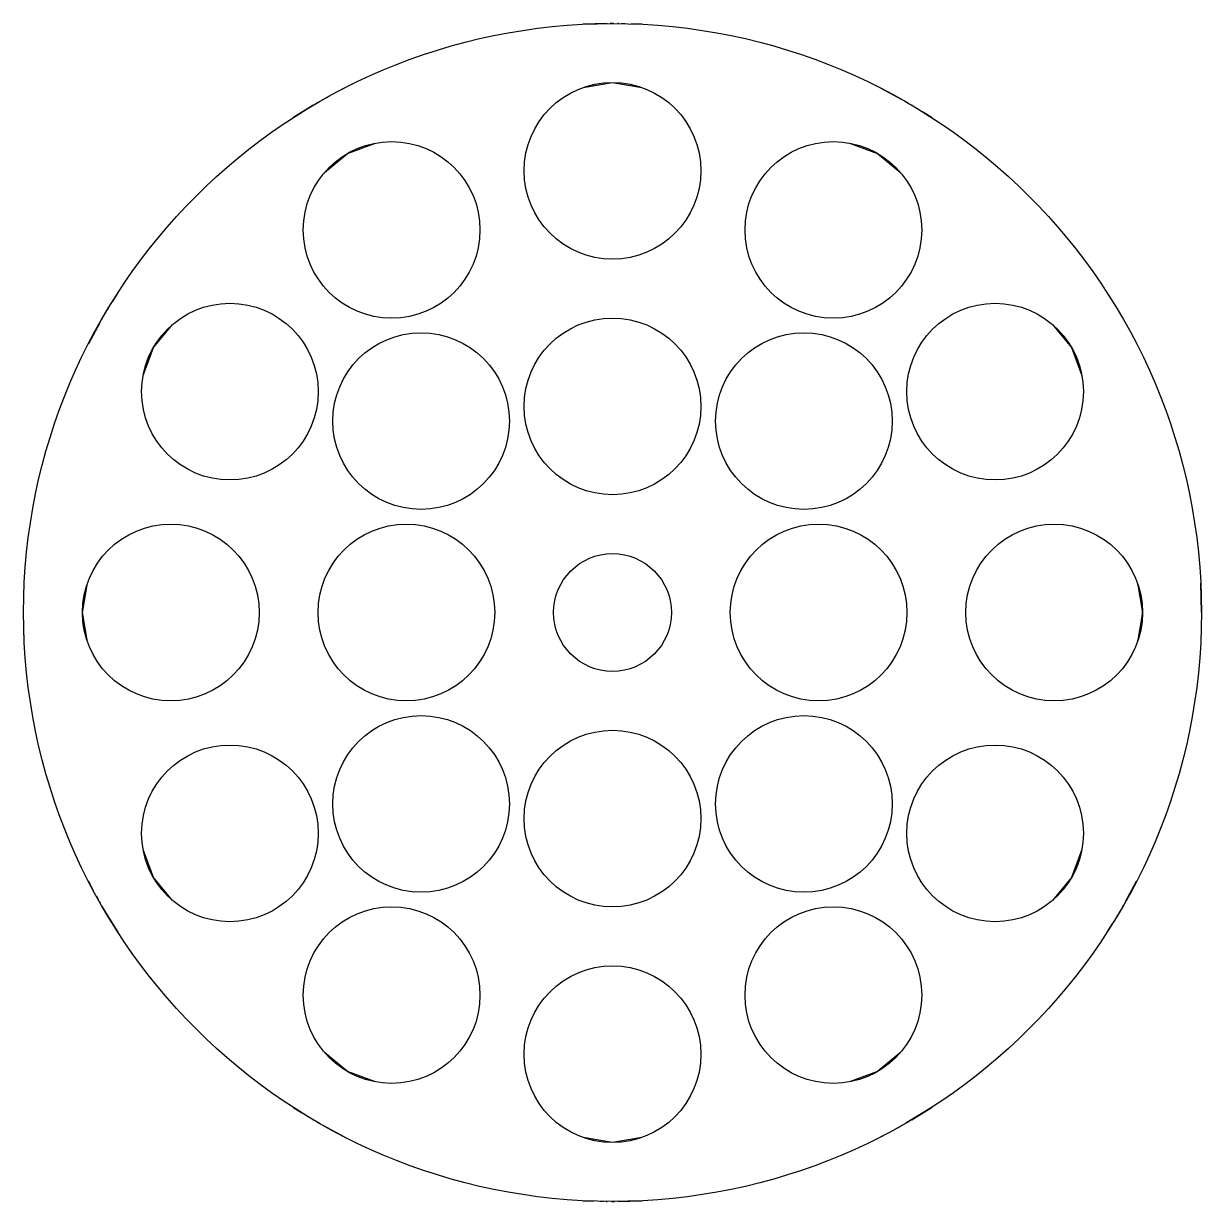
# Model space of a CAD drawing. Extents: x -50 to 50, y -50 to 50.
import ezdxf

# ---------------------------------------------------------------- set-up
doc = ezdxf.new("R2010")
doc.units = 0
doc.layers.get('0').update_dxf_attribs({"linetype": 'continuous'})

# ---------------------------------------------------------------- blocks, each defined once
blk = doc.blocks.new('SHAPE')
at = {"color": 0}
for points in [[(-0.1, 50), (0, 50)], [(-0.46, 50), (-2.5, 49.94)], [(0.09, 50), (-0.2, 50)], [(0.53, 50), (0.45, 50)], [(1.06, 49.99), (0.76, 49.99)], [(2.5, 49.94), (1.6, 49.97)], [(-2.5, 44.57), (0, 45)], [(0, 45), (2.5, 44.57)], [(-22.8, 44.5), (-23.6, 44.08)], [(24.6, 43.53), (22.8, 44.5)], [(-25.4, 43.07), (-27.13, 42)], [(-24.93, 43.34), (-25.18, 43.2)], [(-24.54, 43.56), (-24.61, 43.52)], [(-24.08, 43.82), (-24.34, 43.68)], [(25.07, 43.26), (24.82, 43.4)], [(25.46, 43.04), (25.39, 43.08)], [(25.91, 42.76), (25.66, 42.91)], [(27.13, 42), (26.37, 42.48)], [(-22.5, 38.97), (-20.12, 39.85)], [(20.12, 39.85), (22.5, 38.97)], [(-24.45, 37.35), (-22.5, 38.97)], [(22.5, 38.97), (24.45, 37.35)], [(-42, 27.13), (-42.48, 26.37)], [(-43.26, 25.07), (-43.4, 24.82)], [(-43.35, 24.92), (-43.3, 25)], [(-43.03, 25.46), (-43.08, 25.39)], [(-42.76, 25.91), (-42.91, 25.66)], [(-43.53, 24.6), (-44.5, 22.8)], [(-38.97, 22.5), (-37.35, 24.45)], [(37.35, 24.45), (38.97, 22.5)], [(-39.85, 20.12), (-38.97, 22.5)], [(38.97, 22.5), (39.85, 20.12)], [(-45, 0), (-44.57, 2.5)], [(44.89, 1.29), (44.57, 2.5)], [(44.57, 2.5), (45, 0)], [(50, 0), (49.94, 2.5)], [(49.94, 2.5), (50, 0)], [(45, 0), (44.9, 1.22)], [(-49.94, -2.5), (-50, 0)], [(-44.57, -2.5), (-45, 0)], [(44.9, -1.22), (45, 0)], [(45, 0), (44.57, -2.5)], [(44.57, -2.5), (44.86, -1.46)], [(44.86, -1.44), (44.9, -1.23)], [(49.96, -1.94), (49.94, -2.5)], [(-38.97, -22.5), (-39.85, -20.12)], [(39.85, -20.12), (38.97, -22.5)], [(-44.5, -22.8), (-44.08, -23.6)], [(-37.35, -24.45), (-38.97, -22.5)], [(38.97, -22.5), (37.35, -24.45)], [(43.53, -24.6), (44.5, -22.8)], [(-43.82, -24.08), (-43.68, -24.34)], [(-43.56, -24.54), (-43.52, -24.61)], [(-43.34, -24.93), (-43.2, -25.18)], [(-42, -27.13), (-43.3, -25)], [(43.26, -25.07), (43.4, -24.82)], [(-43.07, -25.4), (-42, -27.13)], [(42.76, -25.91), (42.91, -25.66)], [(43.04, -25.46), (43.08, -25.39)], [(42, -27.13), (42.48, -26.37)], [(-22.5, -38.97), (-24.45, -37.35)], [(24.45, -37.35), (22.5, -38.97)], [(-20.12, -39.85), (-22.5, -38.97)], [(22.5, -38.97), (20.12, -39.85)], [(-27.13, -42), (-26.37, -42.48)], [(27.13, -42), (25, -43.3)], [(25.4, -43.07), (27.13, -42)], [(-25.91, -42.76), (-25.66, -42.91)], [(-25.46, -43.03), (-25.39, -43.08)], [(-25.07, -43.26), (-24.82, -43.4)], [(-24.6, -43.53), (-22.8, -44.5)], [(24.08, -43.82), (24.34, -43.68)], [(24.54, -43.56), (24.61, -43.52)], [(24.93, -43.34), (25.18, -43.2)], [(0, -45), (-2.5, -44.57)], [(2.5, -44.57), (0, -45)], [(22.8, -44.5), (23.6, -44.08)], [(-2.5, -49.94), (-1.6, -49.97)], [(-1.06, -49.99), (-0.76, -49.99)], [(-0.53, -50), (-0.45, -50)], [(-0.09, -50), (0.2, -50)], [(0.46, -50), (2.5, -49.94)]]:
    blk.add_lwpolyline(points, dxfattribs=at)
for centre, radius in [((0, 0), 50), ((0, 37.5), 7.5), ((-18.75, 32.48), 7.5), ((18.75, 32.48), 7.5), ((-32.48, 18.75), 7.5), ((32.48, 18.75), 7.5), ((0, 17.5), 7.5), ((-16.25, 16.25), 7.5), ((16.25, 16.25), 7.5), ((-37.5, 0), 7.5), ((-17.5, 0), 7.5), ((17.5, 0), 7.5), ((37.5, 0), 7.5), ((0, 0), 5), ((-16.25, -16.25), 7.5), ((16.25, -16.25), 7.5), ((0, -17.5), 7.5), ((-32.48, -18.75), 7.5), ((32.48, -18.75), 7.5), ((-18.75, -32.48), 7.5), ((18.75, -32.48), 7.5), ((0, -37.5), 7.5)]:
    blk.add_circle(centre, radius, dxfattribs=at)

msp = doc.modelspace()

# ---------------------------------------------------------------- block references
at = {"color": 0}
msp.add_blockref('SHAPE', (0, 0), dxfattribs=at)

doc.saveas('drawing.dxf')
